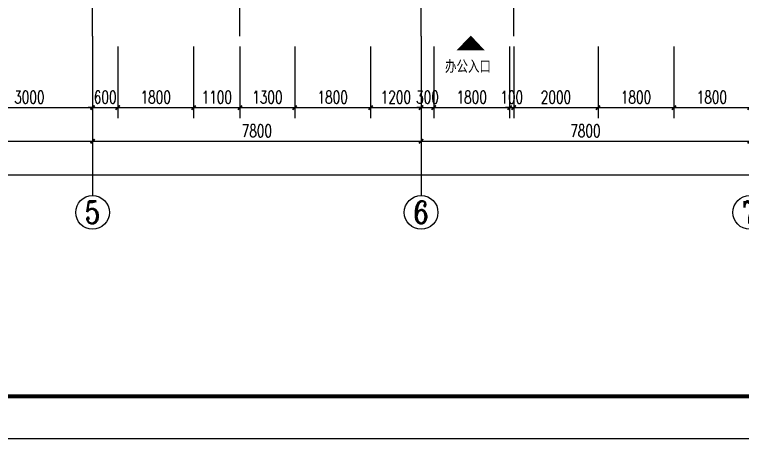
# Model space of a CAD drawing. Extents: x 63793 to 231107, y 20849 to 337643.
# Drawn here: x 178948 to 196226, y 252050 to 262126 of the extents above; entities that cross this region are included whole.
import ezdxf
from ezdxf.enums import TextEntityAlignment as Align

# ---------------------------------------------------------------- set-up
doc = ezdxf.new("R2010")
doc.units = 0
doc.header["$LTSCALE"] = 1000
doc.header["$MEASUREMENT"] = 0
doc.linetypes.add('DOTE', pattern=[2.42, 2, -0.2, 0.02, -0.2])
for name, color, linetype in [('AXIS', 3, 'Continuous'), ('AXIS_TEXT', 7, 'Continuous'), ('DOTE', 1, 'DOTE'), ('HX', 1, 'Continuous'), ('PUB_DIM', 3, 'Continuous'), ('PUB_TEXT', 7, 'Continuous'), ('PUB_TITLE', 4, 'Continuous')]:
    doc.layers.add(name, color=color, linetype=linetype)
doc.styles.add('_TCH_AXIS', font='COMPLEX', dxfattribs={"bigfont": 'GBCBIG'})
doc.styles.add('_TCH_DIM_T3', font='SIMPLEX', dxfattribs={"width": 0.705882, "bigfont": 'GBCBIG'})
doc.styles.add('COMPLEX', font='COMPLEX')
doc.styles.add('TXT', font='SimSun.ttf', dxfattribs={"width": 0.75})
doc.dimstyles.new('_TCH_ARCH&&100', dxfattribs={"dimtxt": 297.5, "dimasz": 100, "dimexe": 250, "dimexo": 300, "dimgap": 100, "dimtad": 1, "dimdec": 0, "dimzin": 0, "dimdsep": 46, "dimtxsty": '_TCH_DIM_T3', "dimblk": 'ARCHTICK', "dimcen": 0.09, "dimclrt": 7, "dimazin": 2, "dimtfac": 1, "dimtdec": 0, "dimtix": 1, "dimtmove": 2, "dimatfit": 3, "dimfxl": 0, "dimtolj": 1, "dimtzin": 0, "dimarcsym": 0})

# ---------------------------------------------------------------- blocks, each defined once
blk = doc.blocks.new('A$C3B206A9B')
at = {"layer": 'HX'}
blk.add_lwpolyline([(597, 0, 0, 1200, 0), (600, 631, 1200, 1200, 0)], format="xyseb", dxfattribs=at)
blk = doc.blocks.new('_ArchTick')
at = {"color": 0, "linetype": 'ByBlock', "const_width": 0.4}
blk.add_lwpolyline([(-0.5, -0.5), (0.5, 0.5)], dxfattribs=at)
blk = doc.blocks.new('*D220')
at = {"layer": 'Defpoints', "color": 0, "transparency": 16777216}
for p in [(194599, 261667), (196399, 261667), (196399, 259913)]:
    blk.add_point(p, dxfattribs=at)
at = {"layer": 'PUB_DIM', "color": 0, "lineweight": -2, "transparency": 16777216}
for p, q in [((194599, 261367), (194599, 259663)), ((196399, 261367), (196399, 259663)), ((194599, 259913), (196399, 259913))]:
    blk.add_line(p, q, dxfattribs=at)
at = {"layer": 'PUB_DIM', "color": 0, "lineweight": -2, "transparency": 16777216, "xscale": 100, "yscale": 100, "zscale": 100, "rotation": 180}
blk.add_blockref('_ArchTick', (194599, 259913), dxfattribs=at)
at = {"layer": 'PUB_DIM', "color": 0, "lineweight": -2, "transparency": 16777216, "xscale": 100, "yscale": 100, "zscale": 100}
blk.add_blockref('_ArchTick', (196399, 259913), dxfattribs=at)
at = {"layer": 'PUB_DIM', "color": 7, "transparency": 16777216, "insert": (195499, 260161), "char_height": 297.5, "attachment_point": 5, "style": '_TCH_DIM_T3'}
blk.add_mtext('\\A1;1800', dxfattribs=at)
blk = doc.blocks.new('*D221')
at = {"layer": 'Defpoints', "color": 0, "transparency": 16777216}
for p in [(192799, 261667), (194599, 261667), (194599, 259913)]:
    blk.add_point(p, dxfattribs=at)
at = {"layer": 'PUB_DIM', "color": 0, "lineweight": -2, "transparency": 16777216}
for p, q in [((192799, 261367), (192799, 259663)), ((194599, 261367), (194599, 259663)), ((192799, 259913), (194599, 259913))]:
    blk.add_line(p, q, dxfattribs=at)
at = {"layer": 'PUB_DIM', "color": 0, "lineweight": -2, "transparency": 16777216, "xscale": 100, "yscale": 100, "zscale": 100, "rotation": 180}
blk.add_blockref('_ArchTick', (192799, 259913), dxfattribs=at)
at = {"layer": 'PUB_DIM', "color": 0, "lineweight": -2, "transparency": 16777216, "xscale": 100, "yscale": 100, "zscale": 100}
blk.add_blockref('_ArchTick', (194599, 259913), dxfattribs=at)
at = {"layer": 'PUB_DIM', "color": 7, "transparency": 16777216, "insert": (193699, 260161), "char_height": 297.5, "attachment_point": 5, "style": '_TCH_DIM_T3'}
blk.add_mtext('\\A1;1800', dxfattribs=at)
blk = doc.blocks.new('*D222')
at = {"layer": 'Defpoints', "color": 0, "transparency": 16777216}
for p in [(190799, 261667), (192799, 261667), (192799, 259913)]:
    blk.add_point(p, dxfattribs=at)
at = {"layer": 'PUB_DIM', "color": 0, "lineweight": -2, "transparency": 16777216}
for p, q in [((190799, 261367), (190799, 259663)), ((192799, 261367), (192799, 259663)), ((190799, 259913), (192799, 259913))]:
    blk.add_line(p, q, dxfattribs=at)
at = {"layer": 'PUB_DIM', "color": 0, "lineweight": -2, "transparency": 16777216, "xscale": 100, "yscale": 100, "zscale": 100, "rotation": 180}
blk.add_blockref('_ArchTick', (190799, 259913), dxfattribs=at)
at = {"layer": 'PUB_DIM', "color": 0, "lineweight": -2, "transparency": 16777216, "xscale": 100, "yscale": 100, "zscale": 100}
blk.add_blockref('_ArchTick', (192799, 259913), dxfattribs=at)
at = {"layer": 'PUB_DIM', "color": 7, "transparency": 16777216, "insert": (191799, 260161), "char_height": 297.5, "attachment_point": 5, "style": '_TCH_DIM_T3'}
blk.add_mtext('\\A1;2000', dxfattribs=at)
blk = doc.blocks.new('*D223')
at = {"layer": 'Defpoints', "color": 0, "transparency": 16777216}
for p in [(190699, 261667), (190799, 261667), (190799, 259913)]:
    blk.add_point(p, dxfattribs=at)
at = {"layer": 'PUB_DIM', "color": 0, "lineweight": -2, "transparency": 16777216}
for p, q in [((190699, 261367), (190699, 259663)), ((190799, 261367), (190799, 259663)), ((190699, 259913), (190599, 259913)), ((190699, 259913), (190799, 259913)), ((190799, 259913), (190899, 259913))]:
    blk.add_line(p, q, dxfattribs=at)
at = {"layer": 'PUB_DIM', "color": 0, "lineweight": -2, "transparency": 16777216, "xscale": 100, "yscale": 100, "zscale": 100}
blk.add_blockref('_ArchTick', (190699, 259913), dxfattribs=at)
at = {"layer": 'PUB_DIM', "color": 0, "lineweight": -2, "transparency": 16777216, "xscale": 100, "yscale": 100, "zscale": 100, "rotation": 180}
blk.add_blockref('_ArchTick', (190799, 259913), dxfattribs=at)
at = {"layer": 'PUB_DIM', "color": 7, "transparency": 16777216, "insert": (190749, 260161), "char_height": 297.5, "attachment_point": 5, "style": '_TCH_DIM_T3'}
blk.add_mtext('\\A1;100', dxfattribs=at)
blk = doc.blocks.new('*D224')
at = {"layer": 'Defpoints', "color": 0, "transparency": 16777216}
for p in [(188899, 261667), (190699, 261667), (190699, 259913)]:
    blk.add_point(p, dxfattribs=at)
at = {"layer": 'PUB_DIM', "color": 0, "lineweight": -2, "transparency": 16777216}
for p, q in [((188899, 261367), (188899, 259663)), ((190699, 261367), (190699, 259663)), ((188899, 259913), (190699, 259913))]:
    blk.add_line(p, q, dxfattribs=at)
at = {"layer": 'PUB_DIM', "color": 0, "lineweight": -2, "transparency": 16777216, "xscale": 100, "yscale": 100, "zscale": 100, "rotation": 180}
blk.add_blockref('_ArchTick', (188899, 259913), dxfattribs=at)
at = {"layer": 'PUB_DIM', "color": 0, "lineweight": -2, "transparency": 16777216, "xscale": 100, "yscale": 100, "zscale": 100}
blk.add_blockref('_ArchTick', (190699, 259913), dxfattribs=at)
at = {"layer": 'PUB_DIM', "color": 7, "transparency": 16777216, "insert": (189799, 260161), "char_height": 297.5, "attachment_point": 5, "style": '_TCH_DIM_T3'}
blk.add_mtext('\\A1;1800', dxfattribs=at)
blk = doc.blocks.new('*D225')
at = {"layer": 'Defpoints', "color": 0, "transparency": 16777216}
for p in [(188599, 261667), (188899, 261667), (188899, 259913)]:
    blk.add_point(p, dxfattribs=at)
at = {"layer": 'PUB_DIM', "color": 0, "lineweight": -2, "transparency": 16777216}
for p, q in [((188599, 261367), (188599, 259663)), ((188899, 261367), (188899, 259663)), ((188599, 259913), (188499, 259913)), ((188599, 259913), (188899, 259913)), ((188899, 259913), (188999, 259913))]:
    blk.add_line(p, q, dxfattribs=at)
at = {"layer": 'PUB_DIM', "color": 0, "lineweight": -2, "transparency": 16777216, "xscale": 100, "yscale": 100, "zscale": 100}
blk.add_blockref('_ArchTick', (188599, 259913), dxfattribs=at)
at = {"layer": 'PUB_DIM', "color": 0, "lineweight": -2, "transparency": 16777216, "xscale": 100, "yscale": 100, "zscale": 100, "rotation": 180}
blk.add_blockref('_ArchTick', (188899, 259913), dxfattribs=at)
at = {"layer": 'PUB_DIM', "color": 7, "transparency": 16777216, "insert": (188749, 260161), "char_height": 297.5, "attachment_point": 5, "style": '_TCH_DIM_T3'}
blk.add_mtext('\\A1;300', dxfattribs=at)
blk = doc.blocks.new('*D226')
at = {"layer": 'Defpoints', "color": 0, "transparency": 16777216}
for p in [(187399, 261667), (188599, 261667), (188599, 259913)]:
    blk.add_point(p, dxfattribs=at)
at = {"layer": 'PUB_DIM', "color": 0, "lineweight": -2, "transparency": 16777216}
for p, q in [((187399, 261367), (187399, 259663)), ((188599, 261367), (188599, 259663)), ((187399, 259913), (188599, 259913))]:
    blk.add_line(p, q, dxfattribs=at)
at = {"layer": 'PUB_DIM', "color": 0, "lineweight": -2, "transparency": 16777216, "xscale": 100, "yscale": 100, "zscale": 100, "rotation": 180}
blk.add_blockref('_ArchTick', (187399, 259913), dxfattribs=at)
at = {"layer": 'PUB_DIM', "color": 0, "lineweight": -2, "transparency": 16777216, "xscale": 100, "yscale": 100, "zscale": 100}
blk.add_blockref('_ArchTick', (188599, 259913), dxfattribs=at)
at = {"layer": 'PUB_DIM', "color": 7, "transparency": 16777216, "insert": (187999, 260161), "char_height": 297.5, "attachment_point": 5, "style": '_TCH_DIM_T3'}
blk.add_mtext('\\A1;1200', dxfattribs=at)
blk = doc.blocks.new('*D227')
at = {"layer": 'Defpoints', "color": 0, "transparency": 16777216}
for p in [(185599, 261667), (187399, 261667), (187399, 259913)]:
    blk.add_point(p, dxfattribs=at)
at = {"layer": 'PUB_DIM', "color": 0, "lineweight": -2, "transparency": 16777216}
for p, q in [((185599, 261367), (185599, 259663)), ((187399, 261367), (187399, 259663)), ((185599, 259913), (187399, 259913))]:
    blk.add_line(p, q, dxfattribs=at)
at = {"layer": 'PUB_DIM', "color": 0, "lineweight": -2, "transparency": 16777216, "xscale": 100, "yscale": 100, "zscale": 100, "rotation": 180}
blk.add_blockref('_ArchTick', (185599, 259913), dxfattribs=at)
at = {"layer": 'PUB_DIM', "color": 0, "lineweight": -2, "transparency": 16777216, "xscale": 100, "yscale": 100, "zscale": 100}
blk.add_blockref('_ArchTick', (187399, 259913), dxfattribs=at)
at = {"layer": 'PUB_DIM', "color": 7, "transparency": 16777216, "insert": (186499, 260161), "char_height": 297.5, "attachment_point": 5, "style": '_TCH_DIM_T3'}
blk.add_mtext('\\A1;1800', dxfattribs=at)
blk = doc.blocks.new('*D228')
at = {"layer": 'Defpoints', "color": 0, "transparency": 16777216}
for p in [(184299, 261667), (185599, 261667), (185599, 259913)]:
    blk.add_point(p, dxfattribs=at)
at = {"layer": 'PUB_DIM', "color": 0, "lineweight": -2, "transparency": 16777216}
for p, q in [((184299, 261367), (184299, 259663)), ((185599, 261367), (185599, 259663)), ((184299, 259913), (185599, 259913))]:
    blk.add_line(p, q, dxfattribs=at)
at = {"layer": 'PUB_DIM', "color": 0, "lineweight": -2, "transparency": 16777216, "xscale": 100, "yscale": 100, "zscale": 100, "rotation": 180}
blk.add_blockref('_ArchTick', (184299, 259913), dxfattribs=at)
at = {"layer": 'PUB_DIM', "color": 0, "lineweight": -2, "transparency": 16777216, "xscale": 100, "yscale": 100, "zscale": 100}
blk.add_blockref('_ArchTick', (185599, 259913), dxfattribs=at)
at = {"layer": 'PUB_DIM', "color": 7, "transparency": 16777216, "insert": (184949, 260161), "char_height": 297.5, "attachment_point": 5, "style": '_TCH_DIM_T3'}
blk.add_mtext('\\A1;1300', dxfattribs=at)
blk = doc.blocks.new('*D229')
at = {"layer": 'Defpoints', "color": 0, "transparency": 16777216}
for p in [(183199, 261667), (184299, 261667), (184299, 259913)]:
    blk.add_point(p, dxfattribs=at)
at = {"layer": 'PUB_DIM', "color": 0, "lineweight": -2, "transparency": 16777216}
for p, q in [((183199, 261367), (183199, 259663)), ((184299, 261367), (184299, 259663)), ((183199, 259913), (184299, 259913))]:
    blk.add_line(p, q, dxfattribs=at)
at = {"layer": 'PUB_DIM', "color": 0, "lineweight": -2, "transparency": 16777216, "xscale": 100, "yscale": 100, "zscale": 100, "rotation": 180}
blk.add_blockref('_ArchTick', (183199, 259913), dxfattribs=at)
at = {"layer": 'PUB_DIM', "color": 0, "lineweight": -2, "transparency": 16777216, "xscale": 100, "yscale": 100, "zscale": 100}
blk.add_blockref('_ArchTick', (184299, 259913), dxfattribs=at)
at = {"layer": 'PUB_DIM', "color": 7, "transparency": 16777216, "insert": (183749, 260161), "char_height": 297.5, "attachment_point": 5, "style": '_TCH_DIM_T3'}
blk.add_mtext('\\A1;1100', dxfattribs=at)
blk = doc.blocks.new('*D230')
at = {"layer": 'Defpoints', "color": 0, "transparency": 16777216}
for p in [(181399, 261667), (183199, 261667), (183199, 259913)]:
    blk.add_point(p, dxfattribs=at)
at = {"layer": 'PUB_DIM', "color": 0, "lineweight": -2, "transparency": 16777216}
for p, q in [((181399, 261367), (181399, 259663)), ((183199, 261367), (183199, 259663)), ((181399, 259913), (183199, 259913))]:
    blk.add_line(p, q, dxfattribs=at)
at = {"layer": 'PUB_DIM', "color": 0, "lineweight": -2, "transparency": 16777216, "xscale": 100, "yscale": 100, "zscale": 100, "rotation": 180}
blk.add_blockref('_ArchTick', (181399, 259913), dxfattribs=at)
at = {"layer": 'PUB_DIM', "color": 0, "lineweight": -2, "transparency": 16777216, "xscale": 100, "yscale": 100, "zscale": 100}
blk.add_blockref('_ArchTick', (183199, 259913), dxfattribs=at)
at = {"layer": 'PUB_DIM', "color": 7, "transparency": 16777216, "insert": (182299, 260161), "char_height": 297.5, "attachment_point": 5, "style": '_TCH_DIM_T3'}
blk.add_mtext('\\A1;1800', dxfattribs=at)
blk = doc.blocks.new('*D231')
at = {"layer": 'Defpoints', "color": 0, "transparency": 16777216}
for p in [(180799, 261667), (181399, 261667), (181399, 259913)]:
    blk.add_point(p, dxfattribs=at)
at = {"layer": 'PUB_DIM', "color": 0, "lineweight": -2, "transparency": 16777216}
for p, q in [((180799, 261367), (180799, 259663)), ((181399, 261367), (181399, 259663)), ((180799, 259913), (180699, 259913)), ((180799, 259913), (181399, 259913)), ((181399, 259913), (181499, 259913))]:
    blk.add_line(p, q, dxfattribs=at)
at = {"layer": 'PUB_DIM', "color": 0, "lineweight": -2, "transparency": 16777216, "xscale": 100, "yscale": 100, "zscale": 100}
blk.add_blockref('_ArchTick', (180799, 259913), dxfattribs=at)
at = {"layer": 'PUB_DIM', "color": 0, "lineweight": -2, "transparency": 16777216, "xscale": 100, "yscale": 100, "zscale": 100, "rotation": 180}
blk.add_blockref('_ArchTick', (181399, 259913), dxfattribs=at)
at = {"layer": 'PUB_DIM', "color": 7, "transparency": 16777216, "insert": (181099, 260161), "char_height": 297.5, "attachment_point": 5, "style": '_TCH_DIM_T3'}
blk.add_mtext('\\A1;600', dxfattribs=at)
blk = doc.blocks.new('*D232')
at = {"layer": 'Defpoints', "color": 0, "transparency": 16777216}
for p in [(177799, 261667), (180799, 261667), (180799, 259913)]:
    blk.add_point(p, dxfattribs=at)
at = {"layer": 'PUB_DIM', "color": 0, "lineweight": -2, "transparency": 16777216}
for p, q in [((177799, 261367), (177799, 259663)), ((180799, 261367), (180799, 259663)), ((177799, 259913), (180799, 259913))]:
    blk.add_line(p, q, dxfattribs=at)
at = {"layer": 'PUB_DIM', "color": 0, "lineweight": -2, "transparency": 16777216, "xscale": 100, "yscale": 100, "zscale": 100, "rotation": 180}
blk.add_blockref('_ArchTick', (177799, 259913), dxfattribs=at)
at = {"layer": 'PUB_DIM', "color": 0, "lineweight": -2, "transparency": 16777216, "xscale": 100, "yscale": 100, "zscale": 100}
blk.add_blockref('_ArchTick', (180799, 259913), dxfattribs=at)
at = {"layer": 'PUB_DIM', "color": 7, "transparency": 16777216, "insert": (179299, 260161), "char_height": 297.5, "attachment_point": 5, "style": '_TCH_DIM_T3'}
blk.add_mtext('\\A1;3000', dxfattribs=at)
blk = doc.blocks.new('*D269')
at = {"layer": 'AXIS', "color": 0, "lineweight": -2, "transparency": 16777216}
for p, q in [((166399, 261313), (166399, 258863)), ((180799, 261313), (180799, 258863)), ((166399, 259113), (180799, 259113))]:
    blk.add_line(p, q, dxfattribs=at)
at = {"layer": 'Defpoints', "color": 0, "transparency": 16777216}
for p in [(166399, 261613), (180799, 261613), (180799, 259113)]:
    blk.add_point(p, dxfattribs=at)
at = {"layer": 'AXIS', "color": 0, "lineweight": -2, "transparency": 16777216, "xscale": 100, "yscale": 100, "zscale": 100, "rotation": 180}
blk.add_blockref('_ArchTick', (166399, 259113), dxfattribs=at)
at = {"layer": 'AXIS', "color": 0, "lineweight": -2, "transparency": 16777216, "xscale": 100, "yscale": 100, "zscale": 100}
blk.add_blockref('_ArchTick', (180799, 259113), dxfattribs=at)
at = {"layer": 'AXIS', "color": 7, "transparency": 16777216, "insert": (173599, 259361), "char_height": 297.5, "attachment_point": 5, "style": '_TCH_DIM_T3'}
blk.add_mtext('\\A1;14400', dxfattribs=at)
blk = doc.blocks.new('*D270')
at = {"layer": 'AXIS', "color": 0, "lineweight": -2, "transparency": 16777216}
for p, q in [((180799, 261313), (180799, 258863)), ((188599, 261313), (188599, 258863)), ((180799, 259113), (188599, 259113))]:
    blk.add_line(p, q, dxfattribs=at)
at = {"layer": 'Defpoints', "color": 0, "transparency": 16777216}
for p in [(180799, 261613), (188599, 261613), (188599, 259113)]:
    blk.add_point(p, dxfattribs=at)
at = {"layer": 'AXIS', "color": 0, "lineweight": -2, "transparency": 16777216, "xscale": 100, "yscale": 100, "zscale": 100, "rotation": 180}
blk.add_blockref('_ArchTick', (180799, 259113), dxfattribs=at)
at = {"layer": 'AXIS', "color": 0, "lineweight": -2, "transparency": 16777216, "xscale": 100, "yscale": 100, "zscale": 100}
blk.add_blockref('_ArchTick', (188599, 259113), dxfattribs=at)
at = {"layer": 'AXIS', "color": 7, "transparency": 16777216, "insert": (184699, 259361), "char_height": 297.5, "attachment_point": 5, "style": '_TCH_DIM_T3'}
blk.add_mtext('\\A1;7800', dxfattribs=at)
blk = doc.blocks.new('*D271')
at = {"layer": 'AXIS', "color": 0, "lineweight": -2, "transparency": 16777216}
for p, q in [((188599, 261313), (188599, 258863)), ((196399, 261313), (196399, 258863)), ((188599, 259113), (196399, 259113))]:
    blk.add_line(p, q, dxfattribs=at)
at = {"layer": 'Defpoints', "color": 0, "transparency": 16777216}
for p in [(188599, 261613), (196399, 261613), (196399, 259113)]:
    blk.add_point(p, dxfattribs=at)
at = {"layer": 'AXIS', "color": 0, "lineweight": -2, "transparency": 16777216, "xscale": 100, "yscale": 100, "zscale": 100, "rotation": 180}
blk.add_blockref('_ArchTick', (188599, 259113), dxfattribs=at)
at = {"layer": 'AXIS', "color": 0, "lineweight": -2, "transparency": 16777216, "xscale": 100, "yscale": 100, "zscale": 100}
blk.add_blockref('_ArchTick', (196399, 259113), dxfattribs=at)
at = {"layer": 'AXIS', "color": 7, "transparency": 16777216, "insert": (192499, 259361), "char_height": 297.5, "attachment_point": 5, "style": '_TCH_DIM_T3'}
blk.add_mtext('\\A1;7800', dxfattribs=at)
blk = doc.blocks.new('*D274')
at = {"layer": 'AXIS', "color": 0, "lineweight": -2, "transparency": 16777216}
for p, q in [((142649, 261313), (142649, 258063)), ((204549, 261313), (204549, 258063)), ((142649, 258313), (204549, 258313))]:
    blk.add_line(p, q, dxfattribs=at)
at = {"layer": 'Defpoints', "color": 0, "transparency": 16777216}
for p in [(142649, 261613), (204549, 261613), (204549, 258313)]:
    blk.add_point(p, dxfattribs=at)
at = {"layer": 'AXIS', "color": 0, "lineweight": -2, "transparency": 16777216, "xscale": 100, "yscale": 100, "zscale": 100, "rotation": 180}
blk.add_blockref('_ArchTick', (142649, 258313), dxfattribs=at)
at = {"layer": 'AXIS', "color": 0, "lineweight": -2, "transparency": 16777216, "xscale": 100, "yscale": 100, "zscale": 100}
blk.add_blockref('_ArchTick', (204549, 258313), dxfattribs=at)
at = {"layer": 'AXIS', "color": 7, "transparency": 16777216, "insert": (173599, 258561), "char_height": 297.5, "attachment_point": 5, "style": '_TCH_DIM_T3'}
blk.add_mtext('\\A1;61900', dxfattribs=at)
blk = doc.blocks.new('_AXISO')
blk.add_circle((0, 0), 0.5)
at = {"layer": 'AXIS_TEXT', "style": 'COMPLEX', "width": 1.041667}
blk.add_attdef('A', text='', height=0.56, dxfattribs=at).set_placement((-0.25, -0.28), (0.25, -0.28), align=Align.FIT)

msp = doc.modelspace()

# ---------------------------------------------------------------- linework, layer by layer
at = {"layer": 'AXIS'}
for p, q in [((180799.3, 261612.7), (180799.3, 257822.6)), ((188599.3, 261612.7), (188599.3, 257822.6))]:
    msp.add_line(p, q, dxfattribs=at)
at = {"layer": 'DOTE'}
for p, q in [((188599.3, 261612.7), (188599.3, 287795.5)), ((190799.3, 261612.7), (190799.3, 287524.2)), ((180799.3, 261612.7), (180799.3, 287438.9)), ((184299.3, 261612.7), (184299.3, 270681))]:
    msp.add_line(p, q, dxfattribs=at)
at = {"layer": 'PUB_TITLE'}
msp.add_lwpolyline([(132027.2, 252050.1), (221227.2, 252050.1), (221227.2, 294050.1), (132027.2, 294050.1)], close=True, dxfattribs=at)
at = {"layer": 'PUB_TITLE', "const_width": 100}
msp.add_lwpolyline([(134527.2, 253050.1), (220227.2, 253050.1), (220227.2, 293050.1), (134527.2, 293050.1)], close=True, dxfattribs=at)

# ---------------------------------------------------------------- block references
at = {"color": 3, "xscale": 0.5600000000267755, "yscale": 0.5600000000267755, "zscale": 0.5600000000267755, "rotation": 180}
msp.add_blockref('A$C3B206A9B', (190111.9, 261626.1), dxfattribs=at)
at = {"layer": 'AXIS'}
ref = msp.add_blockref('_AXISO', (180799.3, 257422.6), dxfattribs=dict(at, xscale=800, yscale=800, zscale=800))
ref.add_attrib('A', '5', dxfattribs={"layer": 'AXIS_TEXT', "height": 532.5, "style": '_TCH_AXIS'}).set_placement((180621.8, 257156.3), (180976.8, 257156.3), align=Align.FIT)
ref = msp.add_blockref('_AXISO', (188599.3, 257422.6), dxfattribs=dict(at, xscale=800, yscale=800, zscale=800))
ref.add_attrib('A', '6', dxfattribs={"layer": 'AXIS_TEXT', "height": 532.5, "style": '_TCH_AXIS'}).set_placement((188421.8, 257156.3), (188776.8, 257156.3), align=Align.FIT)
ref = msp.add_blockref('_AXISO', (196399.3, 257422.6), dxfattribs=dict(at, xscale=800, yscale=800, zscale=800))
ref.add_attrib('A', '7', dxfattribs={"layer": 'AXIS_TEXT', "height": 532.5, "style": '_TCH_AXIS'}).set_placement((196221.8, 257156.3), (196576.8, 257156.3), align=Align.FIT)

# ---------------------------------------------------------------- texts
at = {"layer": 'PUB_TEXT', "color": 7, "style": 'TXT', "width": 0.75}
msp.add_text('办公入口', height=265.82, dxfattribs=at).set_placement((189166.4, 260764.4))

# ---------------------------------------------------------------- dimensions: what is measured, and where the dimension line sits
at = {"layer": 'AXIS'}
for p1, p2, distance, text, picture, middle in [((142649.3, 261612.7), (204549.3, 261612.7), -3300, '61900', '*D274', (173599.3, 258561.4)), ((166399.3, 261612.7), (180799.3, 261612.7), -2500, '14400', '*D269', (173599.3, 259361.4)), ((180799.3, 261612.7), (188599.3, 261612.7), -2500, '7800', '*D270', (184699.3, 259361.4)), ((188599.3, 261612.7), (196399.3, 261612.7), -2500, '7800', '*D271', (192499.3, 259361.4))]:
    dim = msp.add_aligned_dim(p1=p1, p2=p2, distance=distance, text=text, dimstyle='_TCH_ARCH&&100', dxfattribs=at)
    dim.commit()
    dim.dimension.update_dxf_attribs({"geometry": picture, "text_midpoint": middle})
at = {"layer": 'PUB_DIM'}
for p1, p2, text, picture, middle in [((177799.3, 261667.1), (180799.3, 261667.1), '3000', '*D232', (179299.3, 260161.4)), ((180799.3, 261667.1), (181399.3, 261667.1), '600', '*D231', (181099.3, 260161.4)), ((181399.3, 261667.1), (183199.3, 261667.1), '1800', '*D230', (182299.3, 260161.4)), ((183199.3, 261667.1), (184299.3, 261667.1), '1100', '*D229', (183749.3, 260161.4)), ((184299.3, 261667.1), (185599.3, 261667.1), '1300', '*D228', (184949.3, 260161.4)), ((185599.3, 261667.1), (187399.3, 261667.1), '1800', '*D227', (186499.3, 260161.4)), ((187399.3, 261667.1), (188599.3, 261667.1), '1200', '*D226', (187999.3, 260161.4)), ((188599.3, 261667.1), (188899.3, 261667.1), '300', '*D225', (188749.3, 260161.4)), ((188899.3, 261667.1), (190699.3, 261667.1), '1800', '*D224', (189799.3, 260161.4)), ((190699.3, 261667.1), (190799.3, 261667.1), '100', '*D223', (190749.3, 260161.4)), ((190799.3, 261667.1), (192799.3, 261667.1), '2000', '*D222', (191799.3, 260161.4)), ((192799.3, 261667.1), (194599.3, 261667.1), '1800', '*D221', (193699.3, 260161.4)), ((194599.3, 261667.1), (196399.3, 261667.1), '1800', '*D220', (195499.3, 260161.4))]:
    dim = msp.add_aligned_dim(p1=p1, p2=p2, distance=-1754.5, text=text, dimstyle='_TCH_ARCH&&100', dxfattribs=at)
    dim.commit()
    dim.dimension.update_dxf_attribs({"geometry": picture, "text_midpoint": middle})

doc.saveas('drawing.dxf')
